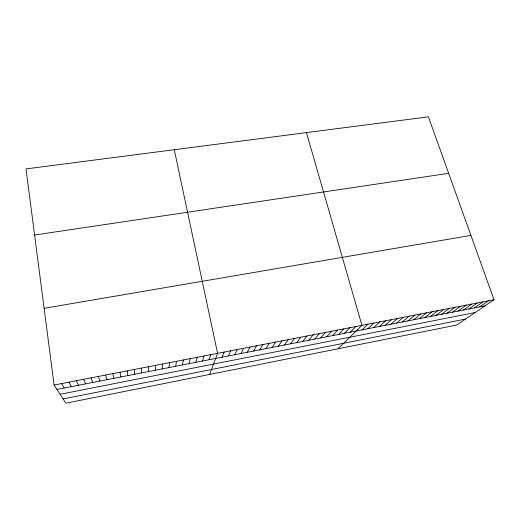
<?xml version="1.0" encoding="UTF-8"?>
<svg xmlns="http://www.w3.org/2000/svg" width="520" height="520" viewBox="0 0 520 520"><rect width="100%" height="100%" fill="white"/><g stroke="black" fill="none" stroke-linecap="round" stroke-linejoin="round"><path stroke-width="0.78" d="M155.357 370.234L155.513 365.378M162.169 368.901L162.532 364.019M168.955 367.575L169.514 362.661M175.708 366.256L176.469 361.316M182.436 364.943L183.391 359.97M189.137 363.636L190.287 358.631M195.812 362.329L197.158 357.305M202.456 361.029L203.996 355.979M209.072 359.736L210.808 354.653M209.664 374.433L217.588 353.34L174.272 149.715M222.04 357.207L224.139 352.072M228.391 355.966L230.672 350.805M234.708 354.731L237.172 349.544M241.007 353.503L243.653 348.29M247.28 352.274L250.101 347.035M253.533 351.052L256.522 345.793M259.76 349.837L262.925 344.552M265.961 348.628L269.295 343.317M272.136 347.418L275.646 342.082M278.291 346.216L281.97 340.86M284.421 345.02L288.269 339.638M290.524 343.824L294.541 338.423M296.608 342.641L300.788 337.207M302.666 341.458L307.014 336.005M308.704 340.275L313.209 334.802M314.717 339.099L319.384 333.6M320.704 337.928L325.539 332.41M326.671 336.765L331.663 331.221M332.618 335.601L337.766 330.038M338.54 334.445L343.844 328.861M344.442 333.294L349.901 327.685M350.318 332.144L355.934 326.514M338.039 348.764L361.94 325.351L306.436 132.607M362.005 329.862L367.926 324.188M367.816 328.725L373.887 323.037M373.607 327.594L379.828 321.88M379.379 326.469L385.743 320.736M385.125 325.344L391.638 319.592M390.851 324.226L397.514 318.454M396.552 323.115L403.357 317.317M402.24 322.003L409.188 316.192M407.901 320.899L414.993 315.068M413.543 319.793L420.771 313.944M419.159 318.695L426.537 312.825M424.762 317.603L432.276 311.714M430.339 316.511L437.99 310.603M435.897 315.425L443.69 309.504M441.435 314.346L449.365 308.399M446.953 313.267L455.013 307.307M452.452 312.195L460.649 306.215M457.932 311.123L466.258 305.123M463.392 310.057L471.848 304.038M468.825 308.997L477.418 302.959M474.247 307.938L482.963 301.886M479.642 306.878L488.495 300.814M494 299.748L456.671 325.052L65.871 403.175L54.093 385.041L26 168.909L428.396 116.825L494 299.748L54.093 385.041M60.105 394.29L475.104 312.553M63.128 398.944L465.485 319.079M56.959 389.454L485.024 305.832M44.122 308.315L470.912 235.385M34.593 235.034L448.656 173.322M61.542 383.598L64.181 388.043M68.965 382.161L71.377 386.64M76.349 380.725L78.533 385.242M83.701 379.301L85.67 383.844M91.02 377.884L92.768 382.46M98.312 376.467L99.84 381.075M105.573 375.063L106.88 379.704M112.801 373.659L113.893 378.332M119.997 372.262L120.874 376.968M127.16 370.877L127.829 375.609M134.297 369.493L134.758 374.257M141.401 368.115L141.655 372.912M148.473 366.743L148.519 371.566"/></g></svg>
